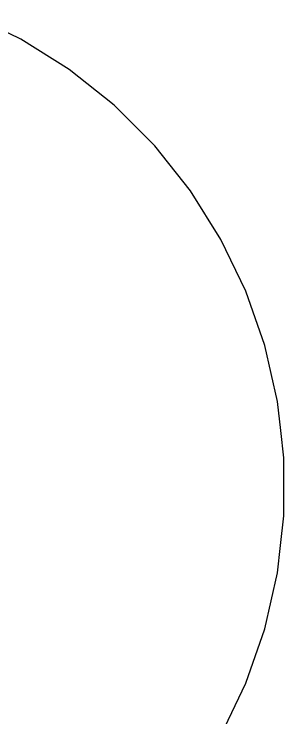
# Model space of a CAD drawing. Extents: x 0.71 to 7.56, y -5.16 to -0.79.
# Drawn here: x 3.5605 to 3.624, y -4.444 to -4.2786 of the extents above; entities that cross this region are included whole.
import ezdxf

# ---------------------------------------------------------------- set-up
doc = ezdxf.new("R2010")
doc.units = 0
doc.header["$MEASUREMENT"] = 0
doc.layers.add('BLACK', color=7, linetype='CONTINUOUS')

msp = doc.modelspace()

# ---------------------------------------------------------------- linework, layer by layer
at = {"layer": 'BLACK', "linetype": 'CONTINUOUS'}
for p, q in [((3.56212, -4.28449), (3.54997, -4.27863)), ((3.57354, -4.29166), (3.56212, -4.28449)), ((3.56212, -4.28449), (3.56212, -4.28449)), ((3.58409, -4.30007), (3.57354, -4.29166)), ((3.59363, -4.30961), (3.58409, -4.30007)), ((3.60204, -4.32016), (3.59363, -4.30961)), ((3.60922, -4.33158), (3.60204, -4.32016)), ((3.61507, -4.34373), (3.60922, -4.33158)), ((3.61952, -4.35646), (3.61507, -4.34373)), ((3.62253, -4.36961), (3.61952, -4.35646)), ((3.62253, -4.36962), (3.62253, -4.36961)), ((3.6233, -4.37646), (3.62253, -4.36962)), ((3.62253, -4.36962), (3.62253, -4.36962)), ((3.62402, -4.38286), (3.6233, -4.37646)), ((3.62404, -4.38302), (3.62402, -4.38286)), ((3.62404, -4.39651), (3.62404, -4.38302)), ((3.62404, -4.38302), (3.62404, -4.38302)), ((3.62325, -4.40348), (3.62404, -4.39651)), ((3.62404, -4.39651), (3.62404, -4.39651)), ((3.62253, -4.40991), (3.62325, -4.40348)), ((3.61952, -4.42306), (3.62253, -4.40991)), ((3.61507, -4.4358), (3.61952, -4.42306)), ((3.60922, -4.44795), (3.61507, -4.4358))]:
    msp.add_line(p, q, dxfattribs=at)

doc.saveas('drawing.dxf')
